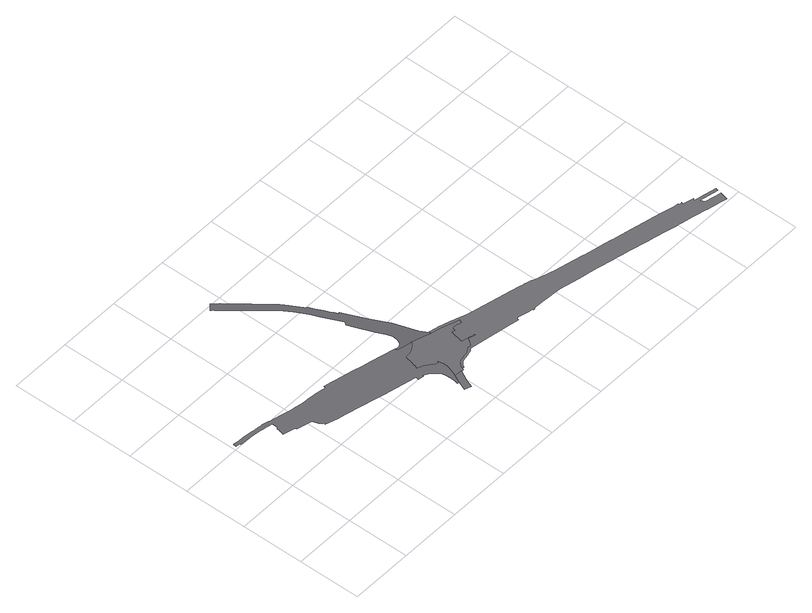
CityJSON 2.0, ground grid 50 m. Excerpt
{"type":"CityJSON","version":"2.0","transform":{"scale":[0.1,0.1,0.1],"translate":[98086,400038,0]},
"CityObjects":{
"road1":{"type":"Road","geometry":[{"type":"MultiSurface","lod":"1","boundaries":[[[0,1,2,3,4,5,6,7,8,9,10,11,12,13,14,15,16,17,18,19,20,21,22,23,24,25,26,27,28,29,30,31,32,33,34,35,36,37,38,39,40,41,42,43,44,45,46,47,48,49,50,51,52,53,54,55,56,57,58,59,60,61,62,63,64,65,66,67,68,69,70,71,72,73,74,75,76,77,78,79,80,81,82,83,84,85,86,87,88,89,90,91,92,93,94,95,96,97,98,99,100,101,102,103,104,105,106,107,108,109,110,111,112,113,114,115,116,117,118,119,120,121,122,123,124,125,126,127,128,129,130,131,132,133,134,135,136,137,138,139,140,141,142,143,144,145,146,147,148,149,150,151,152,153,154,155,156,157,158,159,160,161,162]]]}]},
"road2":{"type":"Road","geometry":[{"type":"MultiSurface","lod":"1","boundaries":[[[163,164,165,166,44,43,167,168,169]]]}]},
"road3":{"type":"Road","geometry":[{"type":"MultiSurface","lod":"1","boundaries":[[[170,171,172,173,174,175,176,177,178,179,180,181,182,183,184,148,147,146,145,144,143,142,185,186,187,188,189,190,191,192,193,194,195,196,197,198,199,200,201,202,203,204,205,206,207,208,209,210,211,212,213,214,215,216,217,218,219,220,221,222,223,224,225,226,227,228,229,230,231,232,233,234,235,236,237,238]]]}]},
"road4":{"type":"Road","geometry":[{"type":"MultiSurface","lod":"1","boundaries":[[[239,240,241,242,243,244,245,246,247,248,249,250,251,252,253,254,255,256,257,258,259,260,261,262,263,264,265,266,267,268,269,270,271,169,168,167,43,42,41,40,39,38,37,36,35,34,33,32,31,30,29,28,27,26,25,24,23,22,21,20,19,18,17,16,15,14,13,12,11,10,9,8,7,6,5,4,3,2,1,0,162,161,160,159,158,157,156,155,154,153,152,151,150,149,148,184,183,182,181,180,179,272,273,274,275,276,277,278,279,280,281,282,283,284,285,286,287,288,289,290,291,292,293,294,295,296,297]]]}]},
"road5":{"type":"Road","geometry":[{"type":"MultiSurface","lod":"1","boundaries":[[[298,299,300,301,302,303,304,305,306,307,308,309,310,311,312,313,314,315,316,317,318,319,320,321,322,323,324,325,326,327,328,329,330,331,332,333,334,335,336,337,338,339,340,341,342,343,344,345,346,347,348,349,350,351,352,353,354,355,356,357,358,359,360,361,362,363,364,365,366,367,368,369,270,269,268,267,266,265,264,263,262,261,260,259,258,257,256,255,254,253,252,251,250,249,248,247,246,245,244,243,242,241,240,239,297,296,295,294,293,292,291,290,289,288,287,286,285,284,283,282,281,280,279,278,277,276,275,274,273,272,179,178,177,176,175,174,173,370,371,372,373,374,375,376,377,378,379,380,381,382,383,384,385,386,387,388,389,390,391,392,393,394,395,396,397,398,399,400,401,402,403,404,405,406,407,408,409,410,411,412,413,414,415,416,417,418,419,420,421,422,423]]]}]}
},
"vertices":[
[1355,583,29],[1353,577,28],[1351,577,28],[1349,576,28],[1348,575,28],[1346,566,28],[1346,564,27],[1346,563,27],[1347,561,27],[1350,560,27],[1359,556,27],[1376,547,27],[1395,537,27],[1415,524,27],[1430,513,26],[1445,501,27],[1452,494,27],[1458,491,27],[1460,490,27],[1463,488,27],[1465,487,27],[1468,487,27],[1471,487,27],[1473,487,27],[1476,488,27],[1478,488,27],[1480,489,27],[1481,491,27],[1482,493,27],[1483,492,27],[1486,485,27],[1487,480,27],[1490,471,27],[1492,464,27],[1494,458,27],[1495,449,27],[1495,440,27],[1495,432,27],[1495,425,27],[1494,418,27],[1492,412,27],[1490,405,27],[1477,366,27],[1462,325,26],[1450,274,0],[1434,281,0],[1441,309,0],[1443,348,0],[1441,386,0],[1433,424,0],[1406,456,0],[1374,484,0],[1338,506,0],[1334,492,0],[1294,502,0],[1298,522,0],[1286,526,0],[1040,585,0],[970,602,0],[735,658,0],[664,675,0],[569,704,0],[579,713,0],[572,719,0],[565,726,0],[558,733,0],[551,740,0],[514,772,27],[469,783,27],[397,802,27],[393,816,28],[331,832,26],[298,840,26],[299,843,27],[306,871,27],[306,872,28],[307,874,28],[308,877,28],[314,905,27],[315,909,27],[323,908,27],[327,957,26],[291,965,26],[263,971,26],[256,972,26],[223,978,26],[190,982,26],[178,984,26],[147,987,26],[136,988,26],[97,991,26],[69,993,25],[47,996,26],[47,1003,25],[44,1003,25],[12,1007,26],[9,1007,26],[15,1034,25],[26,1033,25],[50,1030,25],[99,1024,26],[158,1018,26],[183,1016,26],[196,1014,26],[233,1009,26],[255,1006,26],[263,1004,26],[269,1006,26],[271,1006,26],[303,1000,26],[327,994,26],[329,990,26],[332,989,26],[430,965,26],[500,949,26],[547,939,26],[586,933,26],[621,928,26],[651,926,26],[684,923,26],[709,921,26],[730,919,26],[757,914,27],[778,909,27],[812,902,27],[812,904,26],[811,905,27],[810,907,27],[810,908,27],[813,921,28],[814,921,28],[872,908,27],[903,901,27],[913,899,27],[992,880,27],[1052,866,27],[1112,852,27],[1157,841,27],[1194,832,27],[1269,815,27],[1286,811,27],[1377,788,27],[1385,787,27],[1387,771,27],[1387,768,26],[1420,760,26],[1498,741,28],[1499,743,28],[1504,742,28],[1498,733,28],[1484,720,28],[1472,710,27],[1457,701,27],[1441,694,28],[1425,689,28],[1409,686,28],[1392,684,28],[1376,684,28],[1374,684,29],[1366,650,30],[1365,647,30],[1358,616,30],[1351,584,29],
[1498,256,0],[1483,216,0],[1472,189,0],[1424,208,0],[1466,324,27],[1471,323,28],[1518,315,27],
[1634,793,0],[1668,729,0],[1651,718,0],[1652,717,27],[1651,715,27],[1649,705,27],[1649,703,27],[1650,701,27],[1651,700,27],[1651,699,27],[1648,700,27],[1642,701,27],[1635,703,27],[1628,705,28],[1545,730,28],[1398,785,23],[1410,786,19],[1423,788,15],[1435,792,12],[1446,799,8],[1455,807,4],[1464,816,0],[1472,830,0],[1481,852,0],[1483,887,0],[1467,934,0],[1437,1000,0],[1383,1133,0],[1360,1196,0],[1377,1217,0],[1304,1376,0],[1287,1414,0],[1273,1444,0],[1255,1480,0],[1223,1539,0],[1186,1596,0],[1145,1650,0],[1101,1703,0],[945,1889,0],[940,1894,0],[893,1951,0],[883,1963,0],[881,1965,0],[873,1974,0],[918,2011,0],[960,1960,0],[964,1963,0],[1002,1916,0],[1010,1906,0],[1096,1800,0],[1098,1797,0],[1170,1709,0],[1192,1682,0],[1213,1656,0],[1233,1627,0],[1274,1563,0],[1311,1497,0],[1315,1499,0],[1320,1489,0],[1337,1453,0],[1363,1398,0],[1381,1359,0],[1394,1331,0],[1410,1295,0],[1417,1304,0],[1495,1133,0],[1511,1100,0],[1552,1015,0],[1571,975,0],
[1750,489,27],[1803,477,27],[1833,470,26],[1832,467,26],[1832,463,27],[1775,477,27],[1769,464,27],[1761,451,26],[1750,437,26],[1737,421,25],[1714,426,26],[1707,421,26],[1698,415,26],[1689,410,26],[1679,405,26],[1668,401,26],[1658,397,26],[1647,395,26],[1636,393,26],[1624,391,26],[1616,390,26],[1607,388,26],[1599,385,26],[1591,382,26],[1583,378,26],[1577,373,26],[1570,368,26],[1564,363,26],[1559,357,26],[1554,351,26],[1546,335,26],[1544,330,25],[1535,312,26],[1733,677,26],[1762,669,26],[1787,661,25],[1814,652,25],[1840,643,25],[1869,632,26],[1860,607,26],[1840,614,26],[1825,619,26],[1817,622,26],[1808,623,26],[1802,623,26],[1797,623,26],[1792,622,27],[1787,619,27],[1783,616,27],[1780,611,27],[1778,606,27],[1775,595,27],[1747,601,28],[1745,597,28],[1749,596,28],[1741,564,28],[1734,531,29],[1732,527,29],[1725,495,27],
[3658,201,20],[3739,183,19],[3746,182,19],[3735,165,19],[3784,155,19],[3911,126,19],[3906,104,19],[3870,112,19],[3760,137,19],[3771,101,22],[3895,73,23],[3898,72,23],[3898,69,23],[3891,41,24],[3891,39,24],[3891,38,24],[3884,10,23],[3883,7,23],[3836,18,23],[3769,34,23],[3724,43,23],[3714,46,23],[3629,65,23],[3569,79,23],[3563,81,23],[3521,90,23],[3503,94,24],[3492,96,23],[3469,102,23],[3398,118,23],[3305,139,23],[3246,153,23],[3099,187,24],[3033,203,24],[2994,211,24],[2961,218,24],[2843,244,23],[2753,263,24],[2740,265,24],[2685,277,24],[2525,311,25],[2363,321,24],[2276,326,24],[2275,317,24],[2262,319,24],[2263,325,24],[2261,326,24],[2235,332,25],[2140,354,24],[2137,353,24],[2134,352,24],[2131,351,24],[2128,336,25],[2047,350,25],[1825,389,25],[1740,404,26],[1720,407,26],[1712,402,25],[1703,397,25],[1692,391,25],[1680,387,25],[1657,382,25],[1632,376,25],[1608,371,25],[1592,364,24],[1582,358,25],[1574,350,26],[1569,345,26],[1564,340,26],[1560,334,26],[1557,328,26],[1556,327,26],[1740,695,27],[1761,689,26],[1782,684,26],[1802,677,26],[1824,670,26],[1846,663,25],[1869,655,25],[1887,648,25],[1905,641,25],[1923,635,25],[1941,630,25],[1959,626,25],[1976,622,25],[1982,621,25],[1989,619,25],[2073,600,24],[2194,572,24],[2247,560,23],[2299,548,23],[2366,532,23],[2400,523,24],[2402,522,25],[2430,515,25],[2458,506,25],[2484,496,25],[2509,486,25],[2535,477,24],[2576,466,22],[2610,458,21],[2627,454,22],[2689,439,20],[2785,417,19],[2863,399,20],[2890,393,19],[2897,392,18],[2913,388,18],[2946,380,20],[3042,360,20],[3094,347,20],[3100,346,20],[3145,336,20],[3255,312,19],[3358,288,19],[3486,259,20],[3599,232,20],[3630,225,20],[3636,223,20],[3637,225,19],[3637,226,19],[3641,225,11],[3660,221,12],[3664,220,19],[3663,219,19],[3663,217,20]
]}
